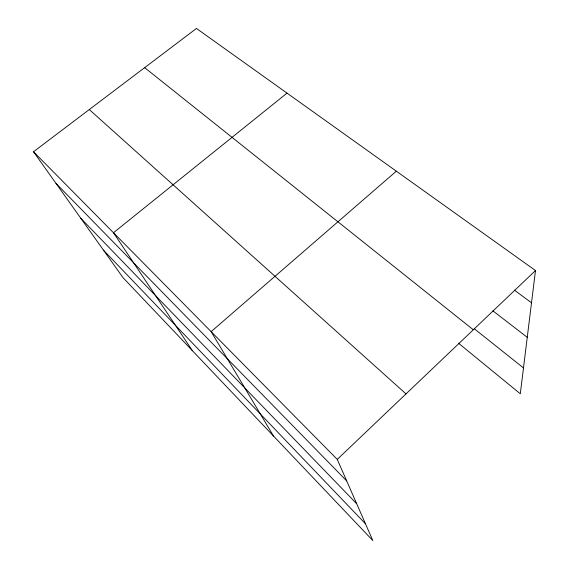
<?xml version="1.0" encoding="UTF-8"?>
<svg xmlns="http://www.w3.org/2000/svg" width="569" height="569" viewBox="0 0 569 569"><rect width="100%" height="100%" fill="white"/><g stroke="black" fill="none" stroke-linecap="round" stroke-linejoin="round"><path stroke-width="0.85" d="M33.514 151.752L337.268 459.389L372.816 540.55L123.068 277.729L33.514 151.752L196.461 28.45L535.486 270.545L520.301 393.776L458.486 343.199M337.268 459.389L535.486 270.545M396.344 171.191L211.135 331.642L273.568 436.117M287.025 93.124L113.473 232.735L192.464 350.76M514.369 290.112L531.51 302.808M492.832 310.802L527.257 337.317M474.397 328.846L523.487 367.93M144.647 67.654L473.316 329.771M89.283 109.554L406.003 393.897M56.018 183.41L346.706 480.933M80.812 218.29L356.692 503.75M103.451 250.14L365.469 523.779"/></g></svg>
